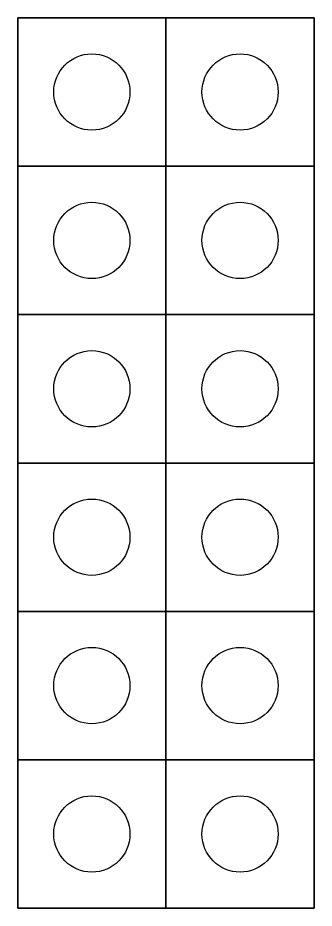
# Model space of a CAD drawing. Header units: inches. Extents: x -218 to 330, y -28 to 105.
# Drawn here: x 324.78 to 329.86, y -28.44 to -13.2 of the extents above; entities that cross this region are included whole.
import ezdxf

# ---------------------------------------------------------------- set-up
doc = ezdxf.new("R2010")
doc.units = ezdxf.units.IN
doc.header["$MEASUREMENT"] = 0

msp = doc.modelspace()

# ---------------------------------------------------------------- linework, layer by layer
at = {"elevation": 0}
for points in [[(324.778, -13.201), (327.318, -13.201), (327.318, -15.741), (324.778, -15.741)], [(327.318, -13.201), (329.858, -13.201), (329.858, -15.741), (327.318, -15.741)], [(324.778, -15.741), (327.318, -15.741), (327.318, -18.281), (324.778, -18.281)], [(327.318, -15.741), (329.858, -15.741), (329.858, -18.281), (327.318, -18.281)], [(324.778, -18.281), (327.318, -18.281), (327.318, -20.821), (324.778, -20.821)], [(327.318, -18.281), (329.858, -18.281), (329.858, -20.821), (327.318, -20.821)], [(324.778, -20.821), (327.318, -20.821), (327.318, -23.361), (324.778, -23.361)], [(327.318, -20.821), (329.858, -20.821), (329.858, -23.361), (327.318, -23.361)], [(324.778, -23.361), (327.318, -23.361), (327.318, -25.901), (324.778, -25.901)], [(327.318, -23.361), (329.858, -23.361), (329.858, -25.901), (327.318, -25.901)], [(324.778, -25.901), (327.318, -25.901), (327.318, -28.441), (324.778, -28.441)], [(327.318, -25.901), (329.858, -25.901), (329.858, -28.441), (327.318, -28.441)]]:
    msp.add_lwpolyline(points, close=True, dxfattribs=at)
at = {"extrusion": (2e-16, -1e-16, -1)}
msp.add_lwpolyline([(-324.778, -13.201), (-324.778, -28.441), (-329.858, -28.441), (-329.858, -13.201)], close=True, dxfattribs=at)
for centre in [(326.048, -14.471), (328.588, -14.471), (326.048, -17.011), (328.588, -17.011), (326.048, -19.551), (328.588, -19.551), (326.048, -22.091), (328.588, -22.091), (326.048, -24.631), (328.588, -24.631), (326.048, -27.171), (328.588, -27.171)]:
    msp.add_circle(centre, 0.653)

doc.saveas('drawing.dxf')
